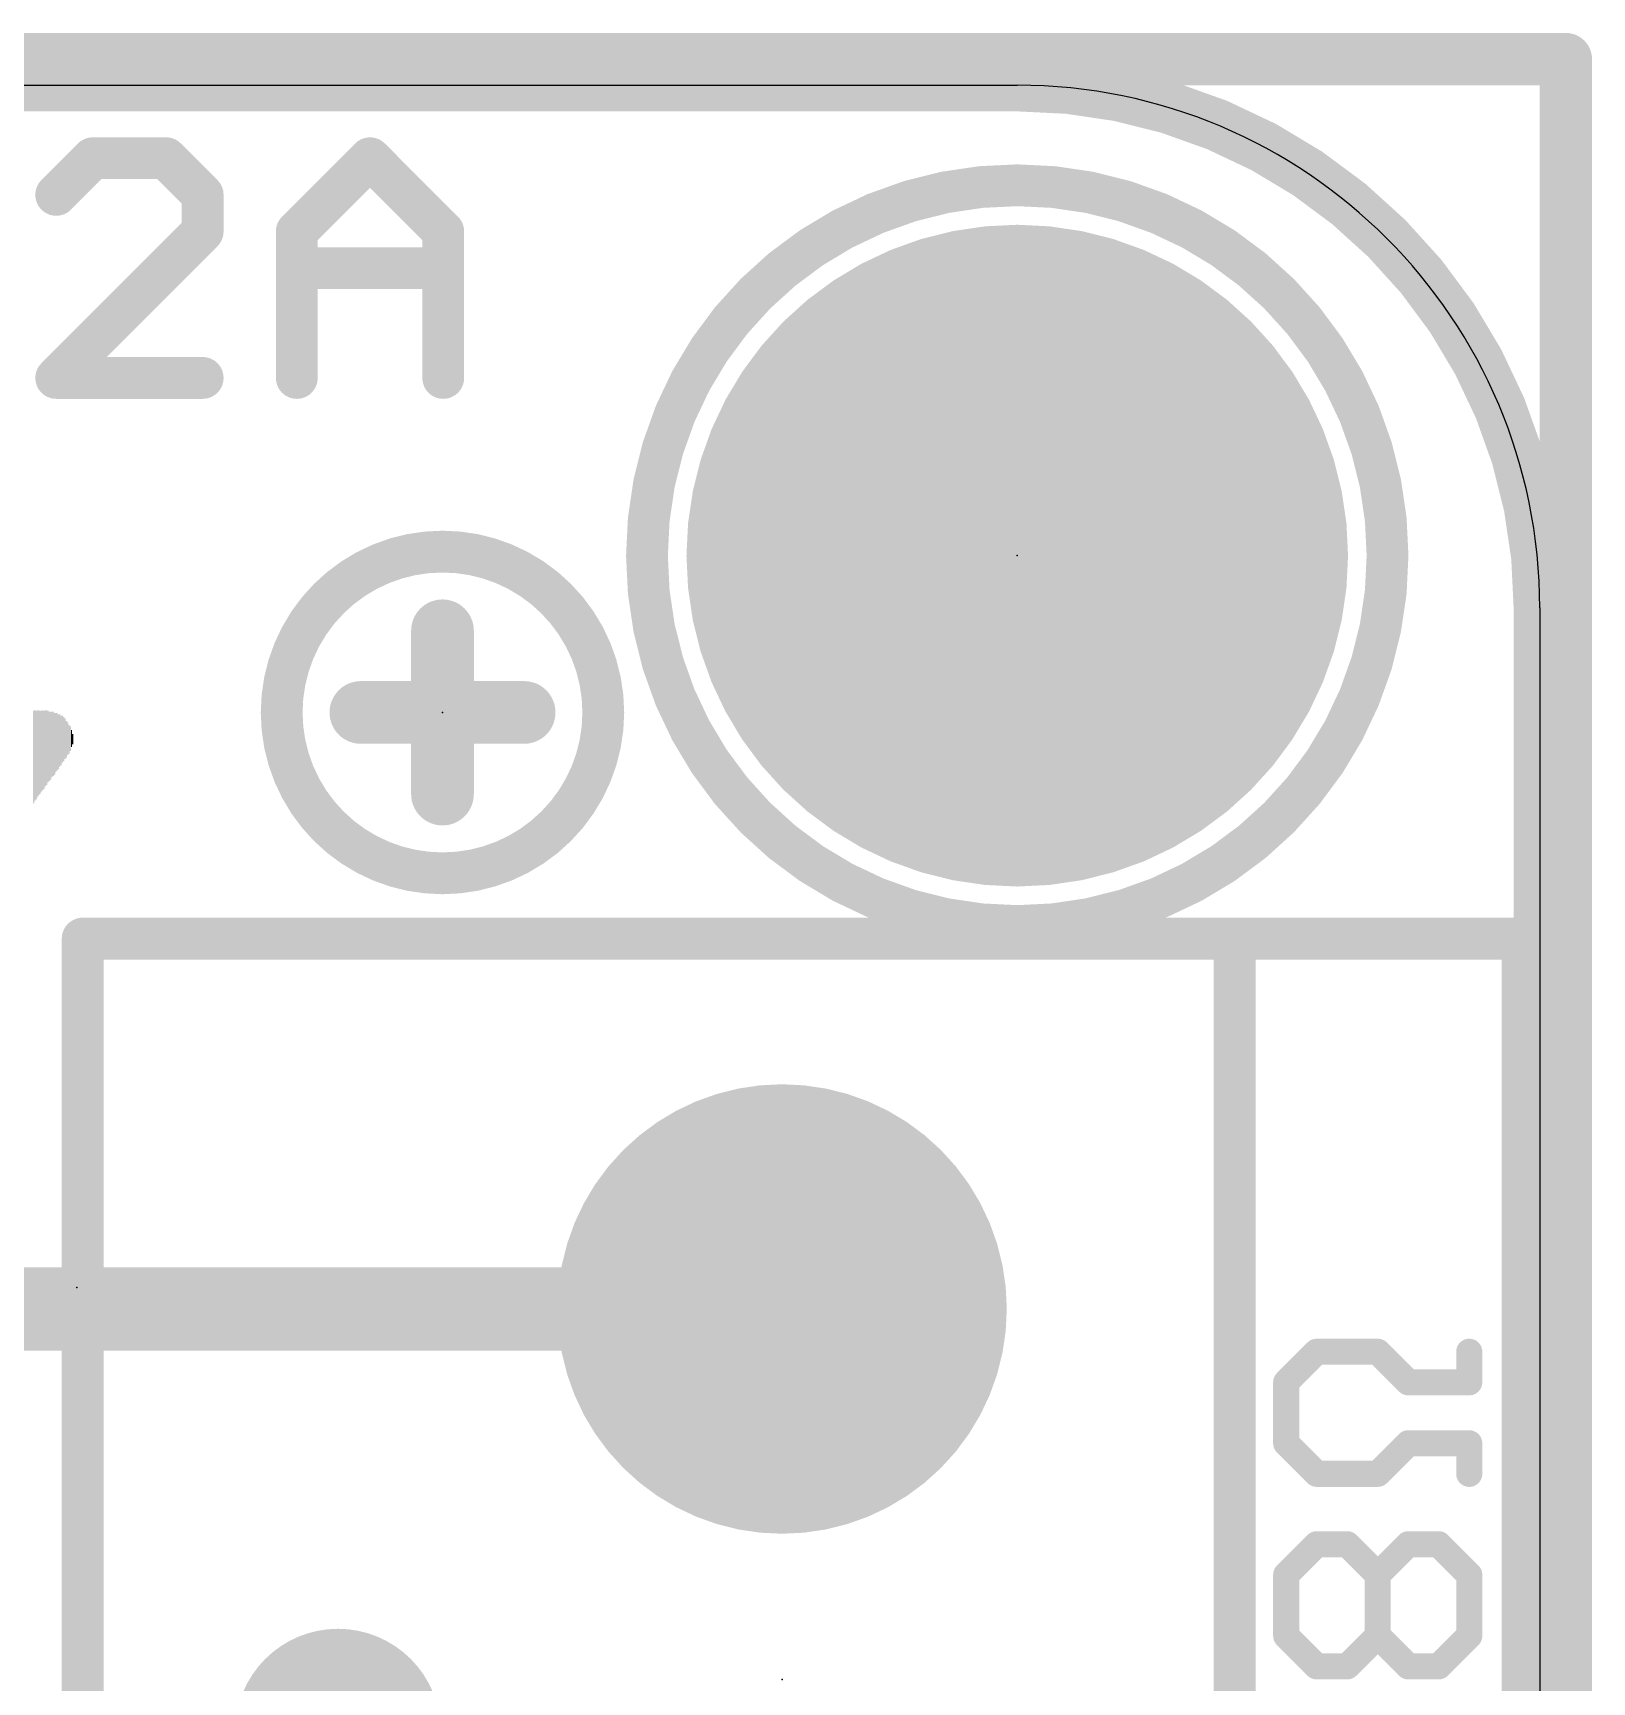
# Model space of a CAD drawing. Extents: x -0.5 to 24.4, y -0.8 to 15.5.
# Drawn here: x 16.81 to 24.38, y 7.48 to 15.49 of the extents above; entities that cross this region are included whole.
import ezdxf

# ---------------------------------------------------------------- set-up
doc = ezdxf.new("R2010")
doc.units = 0
for name, color, linetype in [('1', 12, 'CONTINUOUS'), ('16', 132, 'CONTINUOUS'), ('17', 110, 'CONTINUOUS'), ('20', 53, 'CONTINUOUS'), ('21', 40, 'CONTINUOUS'), ('23', 53, 'CONTINUOUS')]:
    doc.layers.add(name, color=color, linetype=linetype)

# ---------------------------------------------------------------- blocks, each defined once
blk = doc.blocks.new('PIE')
at = {"const_width": 0.5}
blk.add_lwpolyline([(0, -0.25, 1), (0, 0.25, 1), (0, -0.25)], format="xyb", dxfattribs=at)
blk = doc.blocks.new('RECT')
blk.add_solid([(-0.5, -0.5), (0.5, -0.5), (-0.5, 0.5), (0.5, 0.5)])
blk = doc.blocks.new('ROUNDP')
at = {"const_width": 0.5}
blk.add_lwpolyline([(0, -0.25, 1), (0, 0.25, 1), (0, -0.25)], format="xyb", dxfattribs=at)

msp = doc.modelspace()

# ---------------------------------------------------------------- linework, layer by layer
at = {"layer": '1'}
for points, const_width in [([(2.54, 15.24), (21.59, 15.24)], 0.254), ([(24.13, 12.7), (24.13, 2.54)], 0.254), ([(16.339, 9.293), (20.447, 9.293)], 0.4064)]:
    msp.add_lwpolyline(points, dxfattribs=dict(at, const_width=const_width))
for points, const_width in [([(24.13, 12.7, 0.4142), (21.59, 15.24)], 0.254), ([(21.59, 15.3035, 1), (21.59, 15.1765)], 0.127), ([(21.59, 15.1765, 1), (21.59, 15.3035)], 0.127), ([(24.1935, 12.7, 1), (24.0665, 12.7)], 0.127), ([(24.0665, 12.7, 1), (24.1935, 12.7)], 0.127), ([(20.447, 9.1914, 1), (20.447, 9.3946)], 0.2032)]:
    msp.add_lwpolyline(points, format="xyb", dxfattribs=dict(at, const_width=const_width))
at = {"layer": '16', "const_width": 0.254}
for points in [[(24.257, 15.367), (-0.381, 15.367)], [(24.257, -0.127), (24.257, 15.367)]]:
    msp.add_lwpolyline(points, dxfattribs=at)
at = {"layer": '16', "const_width": 0.127}
for points in [[(24.3205, 15.367, 1), (24.1935, 15.367)], [(24.257, 15.3035, 1), (24.257, 15.4305)]]:
    msp.add_lwpolyline(points, format="xyb", dxfattribs=at)
at = {"layer": '20'}
for p, q in [((2.54, 15.24), (21.59, 15.24)), ((24.13, 12.7), (24.13, 2.54))]:
    msp.add_line(p, q, dxfattribs=at)
msp.add_arc((21.59, 12.7), 2.54, 0, 90, dxfattribs=at)
at = {"layer": '21'}
for points, const_width in [([(17.0963, 14.8853), (16.9184, 14.7074)], 0.2032), ([(17.4522, 14.8853), (17.0963, 14.8853)], 0.2032), ([(17.6302, 14.7074), (17.4522, 14.8853)], 0.2032), ([(18.0878, 14.5294), (18.4437, 14.8853)], 0.2032), ([(18.4437, 14.8853), (18.7996, 14.5294)], 0.2032), ([(17.6302, 14.5294), (17.6302, 14.7074)], 0.2032), ([(16.9184, 13.8176), (17.6302, 14.5294)], 0.2032), ([(18.0878, 13.8176), (18.0878, 14.5294)], 0.2032), ([(18.7996, 14.5294), (18.7996, 13.8176)], 0.2032), ([(18.0878, 14.3515), (18.7996, 14.3515)], 0.2032), ([(17.6302, 13.8176), (16.9184, 13.8176)], 0.2032), ([(18.796, 11.7952), (18.796, 12.5888)], 0.3048), ([(18.3992, 12.192), (19.1929, 12.192)], 0.3048), ([(22.647, 11.093), (17.047, 11.093)], 0.2032), ([(17.047, 11.093), (17.047, 4.093)], 0.2032), ([(24.047, 11.093), (22.647, 11.093)], 0.2032), ([(22.647, 4.093), (22.647, 11.093)], 0.2032), ([(24.047, 4.093), (24.047, 11.093)], 0.2032), ([(22.8973, 8.9369), (23.0456, 9.0852)], 0.127), ([(23.0456, 9.0852), (23.3422, 9.0852)], 0.127), ([(23.3422, 9.0852), (23.4905, 8.9369)], 0.127), ([(23.7871, 8.9369), (23.7871, 9.0852)], 0.127), ([(22.8973, 8.6403), (22.8973, 8.9369)], 0.127), ([(23.4905, 8.9369), (23.7871, 8.9369)], 0.127), ([(23.0456, 8.492), (22.8973, 8.6403)], 0.127), ([(23.4905, 8.6403), (23.3422, 8.492)], 0.127), ([(23.7871, 8.6403), (23.4905, 8.6403)], 0.127), ([(23.7871, 8.492), (23.7871, 8.6403)], 0.127), ([(23.3422, 8.492), (23.0456, 8.492)], 0.127), ([(22.8973, 8.0014), (23.0456, 8.1497)], 0.127), ([(23.0456, 8.1497), (23.1939, 8.1497)], 0.127), ([(23.1939, 8.1497), (23.3422, 8.0014)], 0.127), ([(23.3422, 8.0014), (23.4905, 8.1497)], 0.127), ([(23.4905, 8.1497), (23.6388, 8.1497)], 0.127), ([(23.6388, 8.1497), (23.7871, 8.0014)], 0.127), ([(22.8973, 7.7048), (22.8973, 8.0014)], 0.127), ([(23.3422, 7.7048), (23.3422, 8.0014)], 0.127), ([(23.7871, 8.0014), (23.7871, 7.7048)], 0.127), ([(23.0456, 7.5565), (22.8973, 7.7048)], 0.127), ([(23.3422, 7.7048), (23.1939, 7.5565)], 0.127), ([(23.4905, 7.5565), (23.3422, 7.7048)], 0.127), ([(23.7871, 7.7048), (23.6388, 7.5565)], 0.127), ([(23.1939, 7.5565), (23.0456, 7.5565)], 0.127), ([(23.6388, 7.5565), (23.4905, 7.5565)], 0.127)]:
    msp.add_lwpolyline(points, dxfattribs=dict(at, const_width=const_width))
for points, const_width in [([(17.0963, 14.9361, 1), (17.0963, 14.8345)], 0.1016), ([(17.1323, 14.8494, 1), (17.0604, 14.9212)], 0.1016), ([(17.4882, 14.9212, 1), (17.4163, 14.8494)], 0.1016), ([(17.4522, 14.8345, 1), (17.4522, 14.9361)], 0.1016), ([(18.4796, 14.9212, 1), (18.4078, 14.8494)], 0.1016), ([(18.4796, 14.8494, 1), (18.4078, 14.9212)], 0.1016), ([(21.59, 11.154, 1), (21.59, 14.754, 1), (21.59, 11.154)], 0.2032), ([(16.8825, 14.7433, 1), (16.9543, 14.6714)], 0.1016), ([(17.681, 14.7074, 1), (17.5794, 14.7074)], 0.1016), ([(17.5943, 14.6714, 1), (17.6661, 14.7433)], 0.1016), ([(17.6661, 14.4935, 1), (17.5943, 14.5653)], 0.1016), ([(18.1386, 14.5294, 1), (18.037, 14.5294)], 0.1016), ([(18.0519, 14.5653, 1), (18.1237, 14.4935)], 0.1016), ([(18.8504, 14.5294, 1), (18.7488, 14.5294)], 0.1016), ([(18.7637, 14.4935, 1), (18.8355, 14.5653)], 0.1016), ([(17.5794, 14.5294, 1), (17.681, 14.5294)], 0.1016), ([(18.0878, 14.4023, 1), (18.0878, 14.3007)], 0.1016), ([(18.7996, 14.3007, 1), (18.7996, 14.4023)], 0.1016), ([(16.9184, 13.8684, 1), (16.9184, 13.7668)], 0.1016), ([(16.8825, 13.8535, 1), (16.9543, 13.7817)], 0.1016), ([(17.6302, 13.7668, 1), (17.6302, 13.8684)], 0.1016), ([(18.037, 13.8176, 1), (18.1386, 13.8176)], 0.1016), ([(18.7488, 13.8176, 1), (18.8504, 13.8176)], 0.1016), ([(18.796, 11.4103, 1), (18.796, 12.9737, 1), (18.796, 11.4103)], 0.2032), ([(18.8722, 12.5888, 1), (18.7198, 12.5888)], 0.1524), ([(18.3992, 12.2682, 1), (18.3992, 12.1158)], 0.1524), ([(19.1929, 12.1158, 1), (19.1929, 12.2682)], 0.1524), ([(18.7198, 11.7952, 1), (18.8722, 11.7952)], 0.1524), ([(17.047, 11.1438, 1), (17.047, 11.0422)], 0.1016), ([(17.0978, 11.093, 1), (16.9962, 11.093)], 0.1016), ([(22.647, 11.1438, 1), (22.647, 11.0422)], 0.1016), ([(22.6978, 11.093, 1), (22.5962, 11.093)], 0.1016), ([(22.647, 11.0422, 1), (22.647, 11.1438)], 0.1016), ([(24.0978, 11.093, 1), (23.9962, 11.093)], 0.1016), ([(24.047, 11.0422, 1), (24.047, 11.1438)], 0.1016), ([(23.0456, 9.1169, 1), (23.0456, 9.0534)], 0.0635), ([(23.0681, 9.0627, 1), (23.0232, 9.1076)], 0.0635), ([(23.3647, 9.1076, 1), (23.3198, 9.0627)], 0.0635), ([(23.3422, 9.0534, 1), (23.3422, 9.1169)], 0.0635), ([(23.8189, 9.0852, 1), (23.7554, 9.0852)], 0.0635), ([(22.9291, 8.9369, 1), (22.8656, 8.9369)], 0.0635), ([(22.8749, 8.9593, 1), (22.9198, 8.9144)], 0.0635), ([(23.4905, 8.9686, 1), (23.4905, 8.9051)], 0.0635), ([(23.4681, 8.9144, 1), (23.513, 8.9593)], 0.0635), ([(23.7871, 8.9051, 1), (23.7871, 8.9686)], 0.0635), ([(23.7554, 8.9369, 1), (23.8189, 8.9369)], 0.0635), ([(22.9198, 8.6628, 1), (22.8749, 8.6179)], 0.0635), ([(22.8656, 8.6403, 1), (22.9291, 8.6403)], 0.0635), ([(23.4905, 8.6721, 1), (23.4905, 8.6086)], 0.0635), ([(23.513, 8.6179, 1), (23.4681, 8.6628)], 0.0635), ([(23.8189, 8.6403, 1), (23.7554, 8.6403)], 0.0635), ([(23.7871, 8.6086, 1), (23.7871, 8.6721)], 0.0635), ([(23.0456, 8.5238, 1), (23.0456, 8.4603)], 0.0635), ([(23.0232, 8.4696, 1), (23.0681, 8.5145)], 0.0635), ([(23.3198, 8.5145, 1), (23.3647, 8.4696)], 0.0635), ([(23.3422, 8.4603, 1), (23.3422, 8.5238)], 0.0635), ([(23.7554, 8.492, 1), (23.8189, 8.492)], 0.0635), ([(23.0456, 8.1814, 1), (23.0456, 8.1179)], 0.0635), ([(23.0681, 8.1272, 1), (23.0232, 8.1721)], 0.0635), ([(23.2164, 8.1721, 1), (23.1715, 8.1272)], 0.0635), ([(23.1939, 8.1179, 1), (23.1939, 8.1814)], 0.0635), ([(23.4905, 8.1814, 1), (23.4905, 8.1179)], 0.0635), ([(23.513, 8.1272, 1), (23.4681, 8.1721)], 0.0635), ([(23.6613, 8.1721, 1), (23.6164, 8.1272)], 0.0635), ([(23.6388, 8.1179, 1), (23.6388, 8.1814)], 0.0635), ([(22.9291, 8.0014, 1), (22.8656, 8.0014)], 0.0635), ([(22.8749, 8.0238, 1), (22.9198, 7.9789)], 0.0635), ([(23.374, 8.0014, 1), (23.3105, 8.0014)], 0.0635), ([(23.3198, 8.0238, 1), (23.3647, 7.9789)], 0.0635), ([(23.3198, 7.9789, 1), (23.3647, 8.0238)], 0.0635), ([(23.8189, 8.0014, 1), (23.7554, 8.0014)], 0.0635), ([(23.7646, 7.9789, 1), (23.8096, 8.0238)], 0.0635), ([(22.9198, 7.7272, 1), (22.8749, 7.6823)], 0.0635), ([(22.8656, 7.7048, 1), (22.9291, 7.7048)], 0.0635), ([(23.3647, 7.7272, 1), (23.3198, 7.6823)], 0.0635), ([(23.3105, 7.7048, 1), (23.374, 7.7048)], 0.0635), ([(23.3647, 7.6823, 1), (23.3198, 7.7272)], 0.0635), ([(23.7554, 7.7048, 1), (23.8189, 7.7048)], 0.0635), ([(23.8096, 7.6823, 1), (23.7646, 7.7272)], 0.0635), ([(23.0456, 7.5883, 1), (23.0456, 7.5248)], 0.0635), ([(23.1939, 7.5248, 1), (23.1939, 7.5883)], 0.0635), ([(23.4905, 7.5883, 1), (23.4905, 7.5248)], 0.0635), ([(23.6388, 7.5248, 1), (23.6388, 7.5883)], 0.0635), ([(23.0232, 7.534, 1), (23.0681, 7.579)], 0.0635), ([(23.1715, 7.579, 1), (23.2164, 7.534)], 0.0635), ([(23.4681, 7.534, 1), (23.513, 7.579)], 0.0635), ([(23.6164, 7.579, 1), (23.6613, 7.534)], 0.0635)]:
    msp.add_lwpolyline(points, format="xyb", dxfattribs=dict(at, const_width=const_width))
at = {"layer": '23'}
for p in [(21.59, 12.954), (18.796, 12.192), (17.018, 9.398), (20.447, 7.493)]:
    msp.add_point(p, dxfattribs=at)

# ---------------------------------------------------------------- block references
at = {"layer": '1'}
msp.add_blockref('PIE', (18.288, 7.239), dxfattribs=at)
at = {"layer": '17', "xscale": 3.216, "yscale": 3.216}
msp.add_blockref('ROUNDP', (21.59, 12.954), dxfattribs=at)
msp.add_blockref('ROUNDP', (21.59, 12.954), dxfattribs=at)
at = {"layer": '17', "xscale": 2.1844, "yscale": 2.1844, "rotation": 90}
msp.add_blockref('ROUNDP', (20.447, 9.293), dxfattribs=at)
msp.add_blockref('ROUNDP', (20.447, 9.293), dxfattribs=at)
at = {"layer": '21', "rotation": 90}
for p, xscale, yscale in [((16.8085, 11.9761), 0.4508, 0.0063), ((16.8148, 11.9825), 0.4381, 0.0064), ((16.8211, 11.9856), 0.4318, 0.0063), ((16.8275, 11.992), 0.4191, 0.0064), ((16.8339, 11.9952), 0.4127, 0.0063), ((16.8402, 11.9983), 0.4064, 0.0064), ((16.8466, 12.0046), 0.3937, 0.0063), ((16.8529, 12.0079), 0.3873, 0.0064), ((16.8592, 12.011), 0.381, 0.0063), ((16.8656, 12.0174), 0.3683, 0.0064), ((16.872, 12.0206), 0.3619, 0.0063), ((16.8783, 12.0269), 0.3492, 0.0064), ((16.8847, 12.0269), 0.3366, 0.0063), ((16.891, 12.0301), 0.3302, 0.0064), ((16.8973, 12.0365), 0.3175, 0.0063), ((16.9037, 12.0396), 0.3112, 0.0064), ((16.9101, 12.0396), 0.2984, 0.0063), ((16.9164, 12.046), 0.2857, 0.0064), ((16.9228, 12.0491), 0.2794, 0.0063), ((16.9291, 12.0492), 0.2667, 0.0064), ((16.9354, 12.0555), 0.254, 0.0063), ((16.9418, 12.0555), 0.2413, 0.0064), ((16.9482, 12.0618), 0.2286, 0.0063), ((16.9545, 12.0618), 0.2159, 0.0064), ((16.9609, 12.065), 0.1968, 0.0063), ((16.9672, 12.0618), 0.1778, 0.0064), ((16.9735, 12.065), 0.1588, 0.0063), ((16.9799, 12.0618), 0.1397, 0.0064), ((16.9863, 12.065), 0.1206, 0.0063), ((16.9926, 12.065), 0.0826, 0.0064), ((16.999, 12.0618), 0.0508, 0.0063)]:
    msp.add_blockref('RECT', p, dxfattribs=dict(at, xscale=xscale, yscale=yscale))

doc.saveas('drawing.dxf')
